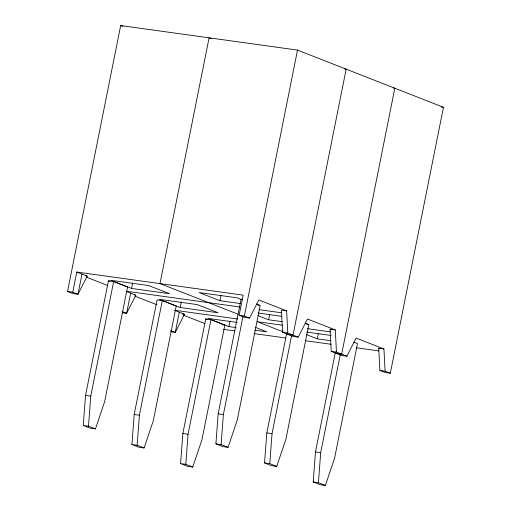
<?xml version="1.0" encoding="UTF-8"?>
<svg xmlns="http://www.w3.org/2000/svg" width="511" height="511" viewBox="0 0 511 511"><rect width="100%" height="100%" fill="white"/><g stroke="black" fill="none" stroke-linecap="round" stroke-linejoin="round"><path stroke-width="0.77" d="M83.267 425.459L85.535 395.425L108.428 280.839L113.653 281.561L127.552 287.01L104.659 401.595L95.461 428.914L90.236 428.186L83.267 425.459L88.492 426.18L95.461 428.914M88.492 426.18L90.754 396.146L113.653 281.561M131.921 444.519L134.189 414.485L157.081 299.9L162.306 300.621L176.206 306.07L153.313 420.662L144.115 447.975L138.89 447.253L131.921 444.519L137.146 445.247L144.115 447.975M137.146 445.247L139.407 415.213L162.306 300.621M180.581 463.586L182.842 433.552L205.735 318.96L210.96 319.688L224.859 325.137L201.966 439.722L192.768 467.041L187.55 466.313L180.581 463.586L185.8 464.307L192.768 467.041M185.8 464.307L188.061 434.273L210.96 319.688M256.522 303.988L260.176 305.418L237.283 420.01L228.085 447.323L222.866 446.601L215.898 443.867L218.159 413.833L241.051 299.248L242.546 299.452M228.085 447.323L221.116 444.596L223.377 414.562L243.006 316.341M305.176 323.048L308.836 324.485L285.936 439.07L276.738 466.39L271.52 465.662L264.551 462.934L266.812 432.9L286.748 333.121M276.738 466.39L269.77 463.656L272.031 433.622L291.66 335.408M353.829 342.115L357.489 343.545L334.59 458.131L325.392 485.45L320.173 484.728L313.205 481.994L315.466 451.96L335.401 352.181M325.392 485.45L318.423 482.723L320.684 452.689L340.313 354.468M81.99 274.088L77.966 294.24L72.754 292.196L76.784 272.05L87.202 276.132L77.966 294.24L72.741 293.518L67.535 291.474L120.673 25.55L297.504 50.097L443.465 107.284L390.327 373.209L385.109 372.487L379.897 370.443L378.715 348.253L383.933 348.975L385.122 371.171L390.327 373.209M130.644 293.148L126.619 313.3L122.142 312.681M131.576 288.447L110.721 280.277L148.618 285.534L169.467 293.704L131.576 288.447L132.668 282.973M179.304 312.215L175.273 332.367L170.795 331.741M180.23 307.507L159.381 299.337L197.272 304.601L218.12 312.77L180.23 307.507L181.322 302.033M240.515 303.572L219.992 300.717L221.084 295.243M235.986 327.557L228.883 326.574L229.976 321.1M383.933 348.975L356.122 338.078L346.886 356.193L336.468 352.105L335.28 329.914L307.469 319.017L298.232 337.126L287.808 333.044L286.626 310.854L258.815 299.957L249.579 318.066L244.354 317.337L239.148 315.3L243.172 295.147L76.784 272.05M249.579 318.066L244.367 316.022L297.504 50.097M282.066 321.643L268.645 319.784L269.738 314.31M282.896 330.77L282.589 332.322L293.007 336.404L298.232 337.126M330.719 340.709L317.299 338.844L318.391 333.37M126.741 291.621L135.856 295.192L126.619 313.3L122.059 311.518M174.743 310.426L184.509 314.252L175.273 332.367L170.712 330.579M344.58 68.94L346.158 69.164L293.02 335.088L287.802 334.36M393.234 88.007L394.811 88.224L341.674 354.149L336.455 353.42M441.095 106.959L443.465 107.284M85.707 275.921L87.202 276.132M257.94 305.112L259.435 305.316M286.626 310.854L281.408 310.126L282.589 332.322L287.808 333.044M126.223 291.219L240.023 307.015M258.86 309.634L281.625 312.789M134.367 294.988L135.856 295.192M258.055 313.039L281.74 316.328M306.594 324.172L308.836 324.485M67.535 291.474L72.754 292.196M239.148 315.3L244.367 316.022M346.886 356.193L341.661 355.464L331.243 351.383L330.061 329.186L335.28 329.914M174.877 310.279L237.666 318.998M282.398 325.207L257.288 321.719L283.088 331.831M307.513 328.694L330.278 331.856M182.274 313.946L184.509 314.252M237.238 322.454L208.034 318.404L228.883 326.574M306.709 332.099L331.185 335.497M223.371 324.926L224.859 325.137M254.938 330.189L266.774 331.831L255.27 327.321M223.531 329.346L234.517 330.873M254.139 333.594L285.534 337.95M305.942 340.786L331.058 344.273M356.173 347.761L378.932 350.916M331.243 351.383L336.468 352.105M379.897 370.443L385.122 371.171M85.535 395.425L90.754 396.146M218.159 413.833L223.377 414.562M134.189 414.485L139.407 415.213M266.812 432.9L272.031 433.622M182.842 433.552L188.061 434.273M315.466 451.96L320.684 452.689M215.898 443.867L221.116 444.596M264.551 462.934L269.77 463.656M313.205 481.994L318.423 482.723M211.299 38.689L209.088 37.827L159.975 283.599L238.12 314.214M120.673 25.55L122.883 26.419M330.061 329.186L332.016 329.953M378.715 348.253L380.018 348.764M241.051 299.248L242.521 299.823M242.067 299.785L237.034 297.811L199.143 292.548L219.992 300.717M257.863 315.555L268.645 319.784M306.517 334.622L317.299 338.844M108.428 280.839L109.891 281.408M205.735 318.96L207.204 319.535M86.372 277.128L107.597 285.445M135.025 296.188L156.986 304.792M183.679 315.249L204.905 323.565"/></g></svg>
